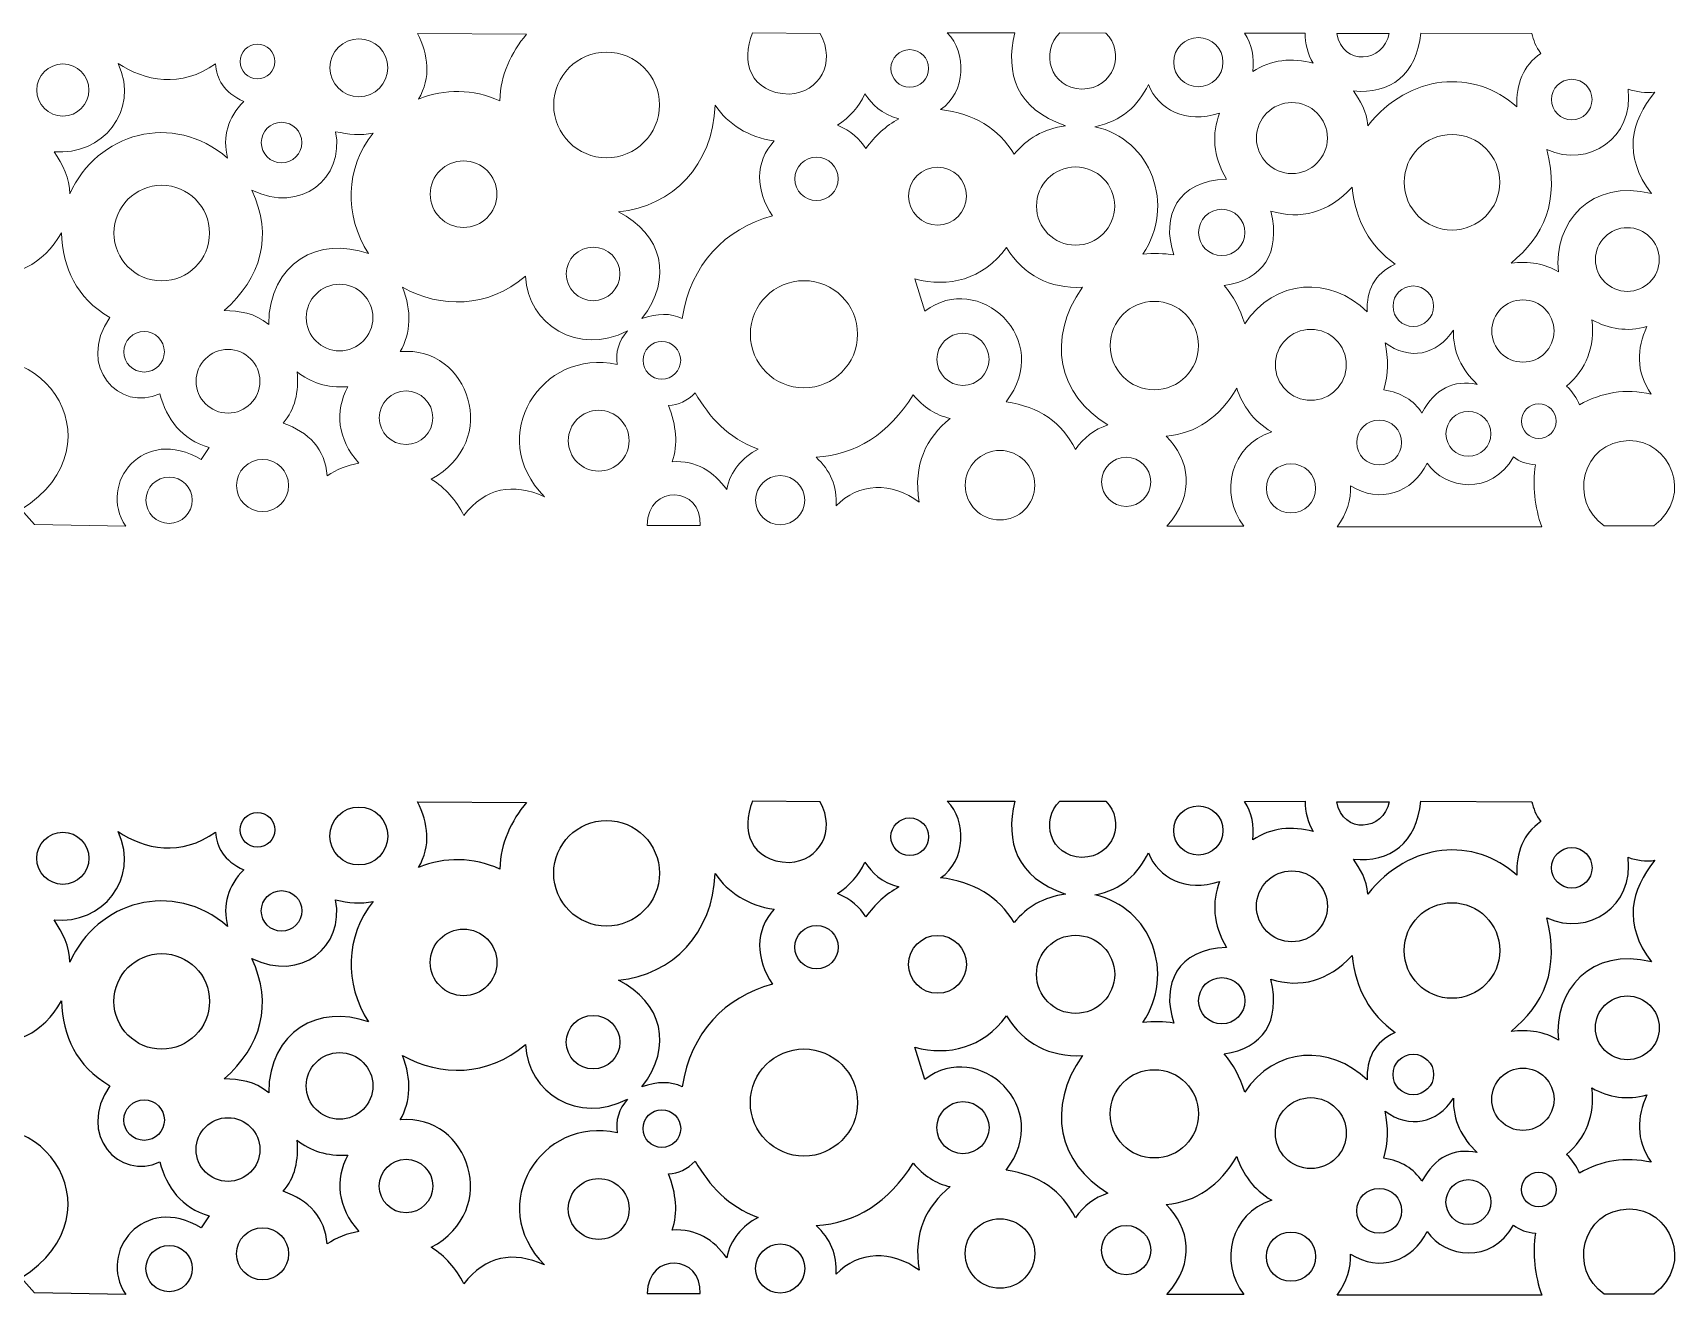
# Model space of a CAD drawing. Header units: centimetres. Extents: x -118 to 118, y -35 to 9.
# Drawn here: x -52.4 to 4.1, y -35.1 to 8.5 of the extents above; entities that cross this region are included whole.
import ezdxf

# ---------------------------------------------------------------- set-up
doc = ezdxf.new("R2010")
doc.units = ezdxf.units.CM
doc.header["$MEASUREMENT"] = 0
doc.layers.add('layer 1', color=7, linetype='Continuous')

msp = doc.modelspace()

# ---------------------------------------------------------------- linework, layer by layer
at = {"layer": 'layer 1', "color": 242, "lineweight": 9}
for centre, major_axis in [((-44.67168, 7.53833), (0, 0.6)), ((-41.16924, 7.32533), (0, 1)), ((-22.15425, 7.2998), (0, 0.65)), ((-12.19284, 7.51655), (0, 0.85)), ((-51.38988, 6.55493), (0, 0.9)), ((-32.62008, 6.03935), (0, 1.825)), ((0.69858, 6.22679), (0, 0.7)), ((-8.9632, 4.89661), (0, 1.225)), ((-43.83996, 4.74021), (0, 0.7)), ((-3.43676, 3.37061), (0, 1.65)), ((-37.55692, 2.95973), (0, 1.15)), ((-25.37328, 3.48719), (0, 0.75)), ((-21.19539, 2.89361), (0, 1)), ((-16.43084, 2.54885), (0, 1.35)), ((-47.97498, 1.61513), (0, 1.65)), ((-11.38633, 1.63839), (0, 0.8)), ((2.6163, 0.70193), (0, 1.1)), ((-33.08571, 0.20528), (0, 0.925)), ((-41.83692, -1.30315), (0, 1.15)), ((-25.80705, -1.87786), (0, 1.85)), ((-4.77212, -0.90939), (0, 0.7)), ((-13.71124, -2.26802), (0, 1.525)), ((-0.9886, -1.76539), (0, 1.075)), ((-48.58498, -2.48329), (0, 0.7)), ((-30.7129, -2.77853), (0, 0.65)), ((-20.31839, -2.7443), (0, 0.9)), ((-8.30992, -2.9334), (0, 1.225)), ((-45.68862, -3.50093), (0, 1.1)), ((-39.54284, -4.76139), (0, 0.925)), ((-32.89196, -5.55349), (0, 1.05)), ((-0.44076, -4.88123), (0, 0.6)), ((-5.9514, -5.61731), (0, 0.775)), ((-2.87115, -5.31613), (0, 0.775)), ((-44.49485, -7.10181), (0, 0.9)), ((-19.04047, -7.09151), (0, 1.2)), ((-14.68562, -6.97262), (0, 0.85)), ((-26.62893, -7.60819), (0, 0.85)), ((-8.99487, -7.19966), (0, 0.85)), ((-47.7239, -7.61063), (0, 0.8))]:
    msp.add_ellipse(centre, major_axis=major_axis, ratio=1, dxfattribs=at)
at = {"layer": 'layer 1', "color": 177}
for centre, major_axis in [((-44.67168, -18.99057), (0, 0.6)), ((-41.16924, -19.20357), (0, 1)), ((-22.15425, -19.2291), (0, 0.65)), ((-12.19284, -19.01235), (0, 0.85)), ((-51.38988, -19.97397), (0, 0.9)), ((-32.62008, -20.48955), (0, 1.825)), ((0.69858, -20.30211), (0, 0.7)), ((-8.9632, -21.63229), (0, 1.225)), ((-43.83996, -21.78869), (0, 0.7)), ((-3.43676, -23.15829), (0, 1.65)), ((-37.55692, -23.56917), (0, 1.15)), ((-25.37328, -23.04171), (0, 0.75)), ((-21.19539, -23.63529), (0, 1)), ((-16.43084, -23.98005), (0, 1.35)), ((-47.97498, -24.91377), (0, 1.65)), ((-11.38633, -24.89051), (0, 0.8)), ((2.6163, -25.82697), (0, 1.1)), ((-33.08571, -26.32362), (0, 0.925)), ((-41.83692, -27.83205), (0, 1.15)), ((-25.80705, -28.40676), (0, 1.85)), ((-4.77212, -27.43829), (0, 0.7)), ((-13.71124, -28.79692), (0, 1.525)), ((-0.9886, -28.29429), (0, 1.075)), ((-8.30992, -29.4623), (0, 1.225)), ((-48.58498, -29.01219), (0, 0.7)), ((-30.7129, -29.30743), (0, 0.65)), ((-20.31839, -29.2732), (0, 0.9)), ((-45.68862, -30.02983), (0, 1.1)), ((-39.54284, -31.29029), (0, 0.925)), ((-32.89196, -32.08239), (0, 1.05)), ((-2.87115, -31.84503), (0, 0.775)), ((-0.44076, -31.41013), (0, 0.6)), ((-5.9514, -32.14621), (0, 0.775)), ((-44.49485, -33.63071), (0, 0.9)), ((-19.04047, -33.62041), (0, 1.2)), ((-14.68562, -33.50152), (0, 0.85)), ((-26.62893, -34.13709), (0, 0.85)), ((-8.99487, -33.72856), (0, 0.85)), ((-47.7239, -34.13953), (0, 0.8))]:
    msp.add_ellipse(centre, major_axis=major_axis, ratio=1, dxfattribs=at)
at = {"layer": 'layer 1', "color": 242, "lineweight": 9}
for points, knots in [([(-39.14965, 8.51077), (-38.76694, 7.75326), (-38.67691, 6.99576), (-39.10858, 6.23823), (-39.10858, 6.23823), (-38.18714, 6.61311), (-37.25167, 6.59486), (-36.30213, 6.18347), (-36.30213, 6.18347), (-36.28078, 7.10811), (-35.91184, 7.83964), (-35.3849, 8.48339), (-35.3849, 8.48339), (-35.3849, 8.48339), (-39.14965, 8.51077), (-39.14965, 8.51077)], [0, 0, 0, 0, 0.2, 0.2, 0.2, 0.2, 0.4, 0.4, 0.4, 0.4, 0.6, 0.6, 0.6, 0.6, 1, 1, 1, 1]), ([(-27.58018, 8.52501), (-27.58018, 8.52501), (-25.25152, 8.50979), (-25.25152, 8.50979), (-25.25152, 8.50979), (-24.686, 7.46742), (-25.27158, 6.48438), (-26.31692, 6.40943), (-26.31692, 6.40943), (-27.65979, 6.45372), (-27.99972, 7.53549), (-27.58018, 8.52501)], [0, 0, 0, 0, 0.25, 0.25, 0.25, 0.25, 0.5, 0.5, 0.5, 0.5, 1, 1, 1, 1]), ([(-20.85981, 8.52446), (-20.18099, 7.8605), (-20.21067, 6.4687), (-21.09254, 5.88229), (-21.09254, 5.88229), (-19.94496, 5.74844), (-19.09618, 5.23279), (-18.5462, 4.33532), (-18.5462, 4.33532), (-18.12354, 4.87968), (-17.53487, 5.20824), (-16.78019, 5.321), (-16.78019, 5.321), (-18.49401, 5.91641), (-18.85446, 7.11659), (-18.53251, 8.52446), (-18.53251, 8.52446), (-18.53251, 8.52446), (-20.85981, 8.52446), (-20.85981, 8.52446)], [0, 0, 0, 0, 0.16666667, 0.16666667, 0.16666667, 0.16666667, 0.33333333, 0.33333333, 0.33333333, 0.33333333, 0.5, 0.5, 0.5, 0.5, 0.66666667, 0.66666667, 0.66666667, 0.66666667, 1, 1, 1, 1]), ([(-16.97526, 8.53367), (-17.6411, 7.87017), (-17.33652, 6.63377), (-16.21242, 6.58745), (-16.21242, 6.58745), (-15.09275, 6.59698), (-14.71101, 7.85426), (-15.38112, 8.52389), (-15.38112, 8.52389), (-15.38112, 8.52389), (-16.97526, 8.53367), (-16.97526, 8.53367)], [0, 0, 0, 0, 0.25, 0.25, 0.25, 0.25, 0.5, 0.5, 0.5, 0.5, 1, 1, 1, 1]), ([(-10.60056, 8.51657), (-10.34832, 8.1351), (-10.25256, 7.69279), (-10.31328, 7.18961), (-10.31328, 7.18961), (-9.6949, 7.61098), (-8.9498, 7.68147), (-8.22708, 7.47689), (-8.22708, 7.47689), (-8.4226, 7.80834), (-8.5138, 8.15719), (-8.50068, 8.52341), (-8.50068, 8.52341), (-8.50068, 8.52341), (-10.60056, 8.51657), (-10.60056, 8.51657)], [0, 0, 0, 0, 0.2, 0.2, 0.2, 0.2, 0.4, 0.4, 0.4, 0.4, 0.6, 0.6, 0.6, 0.6, 1, 1, 1, 1]), ([(-7.41716, 8.50661), (-7.20603, 7.35313), (-5.79648, 7.50294), (-5.60244, 8.50661), (-5.60244, 8.50661), (-5.60244, 8.50661), (-7.41716, 8.50661), (-7.41716, 8.50661)], [0, 0, 0, 0, 0.33333333, 0.33333333, 0.33333333, 0.33333333, 1, 1, 1, 1]), ([(-4.51532, 8.52373), (-4.64229, 7.08352), (-5.58555, 6.39942), (-6.83675, 6.52282), (-6.83675, 6.52282), (-6.61703, 6.20418), (-6.37187, 5.82259), (-6.34716, 5.32229), (-6.34716, 5.32229), (-4.89212, 7.13215), (-2.68256, 7.29766), (-1.19404, 5.97285), (-1.19404, 5.97285), (-1.23206, 6.76594), (-0.97827, 7.39366), (-0.37228, 7.82181), (-0.37228, 7.82181), (-0.54729, 8.05009), (-0.62719, 8.27836), (-0.68044, 8.50661), (-0.68044, 8.50661), (-0.68044, 8.50661), (-4.51532, 8.52373), (-4.51532, 8.52373)], [0, 0, 0, 0, 0.14285714, 0.14285714, 0.14285714, 0.14285714, 0.28571429, 0.28571429, 0.28571429, 0.28571429, 0.42857143, 0.42857143, 0.42857143, 0.42857143, 0.57142857, 0.57142857, 0.57142857, 0.57142857, 0.71428571, 0.71428571, 0.71428571, 0.71428571, 1, 1, 1, 1]), ([(-51.69348, 4.42583), (-51.38013, 3.98387), (-51.16018, 3.51078), (-51.14568, 2.96918), (-51.14568, 2.96918), (-50.21598, 5.07126), (-47.58926, 5.83469), (-45.70503, 4.20173), (-45.70503, 4.20173), (-45.88349, 4.95287), (-45.69674, 5.60442), (-45.14478, 6.15638), (-45.14478, 6.15638), (-45.84208, 6.48005), (-46.08276, 6.9407), (-46.11588, 7.46363), (-46.11588, 7.46363), (-47.30182, 6.6046), (-48.59038, 6.86929), (-49.47738, 7.47608), (-49.47738, 7.47608), (-48.72829, 5.80775), (-50.0397, 4.28471), (-51.69348, 4.42583)], [0, 0, 0, 0, 0.14285714, 0.14285714, 0.14285714, 0.14285714, 0.28571429, 0.28571429, 0.28571429, 0.28571429, 0.42857143, 0.42857143, 0.42857143, 0.42857143, 0.57142857, 0.57142857, 0.57142857, 0.57142857, 0.71428571, 0.71428571, 0.71428571, 0.71428571, 1, 1, 1, 1]), ([(-23.70303, 6.41867), (-23.90949, 5.96945), (-24.22539, 5.61143), (-24.65073, 5.34461), (-24.65073, 5.34461), (-24.18863, 5.14219), (-23.87815, 4.86393), (-23.67144, 4.5338), (-23.67144, 4.5338), (-23.3562, 4.96898), (-22.97712, 5.31296), (-22.5342, 5.56574), (-22.5342, 5.56574), (-23.14663, 5.72752), (-23.45626, 6.05581), (-23.70303, 6.41867)], [0, 0, 0, 0, 0.2, 0.2, 0.2, 0.2, 0.4, 0.4, 0.4, 0.4, 0.6, 0.6, 0.6, 0.6, 1, 1, 1, 1]), ([(-13.91738, 6.74882), (-14.27154, 6.01382), (-14.83347, 5.47565), (-15.7658, 5.28834), (-15.7658, 5.28834), (-13.82442, 4.8638), (-12.96059, 2.57135), (-14.11135, 0.88408), (-14.11135, 0.88408), (-13.74494, 0.92547), (-13.38744, 0.91787), (-13.03881, 0.86126), (-13.03881, 0.86126), (-13.49005, 2.20674), (-12.91102, 3.42573), (-11.22462, 3.47415), (-11.22462, 3.47415), (-11.69244, 4.28333), (-11.72667, 5.03829), (-11.46423, 5.75615), (-11.46423, 5.75615), (-12.62144, 5.37577), (-13.57037, 5.86642), (-13.91738, 6.74882)], [0, 0, 0, 0, 0.14285714, 0.14285714, 0.14285714, 0.14285714, 0.28571429, 0.28571429, 0.28571429, 0.28571429, 0.42857143, 0.42857143, 0.42857143, 0.42857143, 0.57142857, 0.57142857, 0.57142857, 0.57142857, 0.71428571, 0.71428571, 0.71428571, 0.71428571, 1, 1, 1, 1]), ([(2.64084, 6.58917), (2.84726, 4.91667), (1.2951, 3.83658), (-0.16684, 4.50053), (-0.16684, 4.50053), (0.29385, 2.72162), (-0.26644, 1.49572), (-1.39948, 0.58005), (-1.39948, 0.58005), (-0.78121, 0.64839), (-0.22396, 0.56849), (0.24404, 0.27189), (0.24404, 0.27189), (0.02507, 1.95652), (1.39027, 3.52079), (3.44548, 2.97685), (3.44548, 2.97685), (2.45804, 4.31485), (2.72629, 5.44736), (3.56532, 6.48645), (3.56532, 6.48645), (3.24092, 6.43144), (2.93715, 6.48981), (2.64084, 6.58917)], [0, 0, 0, 0, 0.14285714, 0.14285714, 0.14285714, 0.14285714, 0.28571429, 0.28571429, 0.28571429, 0.28571429, 0.42857143, 0.42857143, 0.42857143, 0.42857143, 0.57142857, 0.57142857, 0.57142857, 0.57142857, 0.71428571, 0.71428571, 0.71428571, 0.71428571, 1, 1, 1, 1]), ([(-28.87388, 6.02893), (-28.95505, 3.9641), (-30.32485, 2.53849), (-32.20706, 2.34569), (-32.20706, 2.34569), (-30.70912, 1.58978), (-30.31086, 0.06271), (-31.4004, -1.33755), (-31.4004, -1.33755), (-30.87237, -1.14959), (-30.40642, -1.13745), (-30.01538, -1.33755), (-30.01538, -1.33755), (-29.7059, 0.55989), (-28.54412, 1.7572), (-26.89528, 2.20871), (-26.89528, 2.20871), (-27.4838, 3.09148), (-27.50917, 4.0605), (-26.8344, 4.79611), (-26.8344, 4.79611), (-27.74444, 4.935), (-28.41032, 5.36243), (-28.87388, 6.02893)], [0, 0, 0, 0, 0.14285714, 0.14285714, 0.14285714, 0.14285714, 0.28571429, 0.28571429, 0.28571429, 0.28571429, 0.42857143, 0.42857143, 0.42857143, 0.42857143, 0.57142857, 0.57142857, 0.57142857, 0.57142857, 0.71428571, 0.71428571, 0.71428571, 0.71428571, 1, 1, 1, 1]), ([(-44.86716, 3.09669), (-44.12599, 1.51808), (-44.54116, 0.06432), (-45.82588, -1.06347), (-45.82588, -1.06347), (-45.29547, -1.07769), (-44.773, -1.12616), (-44.28508, -1.54283), (-44.28508, -1.54283), (-44.26798, 0.60148), (-42.53886, 1.52311), (-40.84396, 0.90533), (-40.84396, 0.90533), (-41.67715, 2.22357), (-41.65432, 3.86709), (-40.67276, 5.06549), (-40.67276, 5.06549), (-41.10648, 4.97246), (-41.54019, 5.01934), (-41.97388, 5.11685), (-41.97388, 5.11685), (-41.66288, 3.50328), (-43.17516, 2.26779), (-44.86716, 3.09669)], [0, 0, 0, 0, 0.14285714, 0.14285714, 0.14285714, 0.14285714, 0.28571429, 0.28571429, 0.28571429, 0.28571429, 0.42857143, 0.42857143, 0.42857143, 0.42857143, 0.57142857, 0.57142857, 0.57142857, 0.57142857, 0.71428571, 0.71428571, 0.71428571, 0.71428571, 1, 1, 1, 1]), ([(-9.68877, 2.37765), (-9.34195, 0.91283), (-9.96255, 0.00017), (-11.30419, -0.19607), (-11.30419, -0.19607), (-10.99113, -0.55972), (-10.75224, -0.99181), (-10.59231, -1.524), (-10.59231, -1.524), (-9.56218, 0.0515), (-7.63414, 0.13593), (-6.3621, -1.09961), (-6.3621, -1.09961), (-6.39577, -0.37011), (-6.12344, 0.20176), (-5.4038, 0.54319), (-5.4038, 0.54319), (-6.27341, 1.1659), (-6.76602, 2.05136), (-6.88232, 3.19905), (-6.88232, 3.19905), (-7.7237, 2.30404), (-8.6649, 2.06791), (-9.68877, 2.37765)], [0, 0, 0, 0, 0.14285714, 0.14285714, 0.14285714, 0.14285714, 0.28571429, 0.28571429, 0.28571429, 0.28571429, 0.42857143, 0.42857143, 0.42857143, 0.42857143, 0.57142857, 0.57142857, 0.57142857, 0.57142857, 0.71428571, 0.71428571, 0.71428571, 0.71428571, 1, 1, 1, 1]), ([(-51.43701, 1.62956), (-52.08253, 0.51944), (-53.04118, 0.03555), (-54.31296, 0.17789), (-54.31296, 0.17789), (-53.58542, -1.28046), (-54.81637, -2.83679), (-56.41441, -2.43925), (-56.41441, -2.43925), (-56.41441, -2.43925), (-55.70985, -3.38281), (-55.70985, -3.38281), (-55.70985, -3.38281), (-52.36196, -1.12623), (-49.18865, -5.66538), (-52.8339, -7.92955), (-52.8339, -7.92955), (-52.8339, -7.92955), (-52.36827, -8.44996), (-52.36827, -8.44996), (-52.36827, -8.44996), (-52.36827, -8.44996), (-49.21842, -8.50474), (-49.21842, -8.50474), (-49.21842, -8.50474), (-50.2056, -7.03098), (-48.5956, -5.00797), (-46.61637, -6.20398), (-46.61637, -6.20398), (-46.61637, -6.20398), (-46.34247, -5.79313), (-46.34247, -5.79313), (-46.34247, -5.79313), (-47.30351, -5.50406), (-47.80286, -4.80948), (-48.04065, -3.93061), (-48.04065, -3.93061), (-49.43194, -4.58889), (-50.94079, -2.9876), (-49.76622, -1.30117), (-49.76622, -1.30117), (-50.93745, -0.61605), (-51.38908, 0.41089), (-51.43701, 1.62956)], [0, 0, 0, 0, 0.08333333, 0.08333333, 0.08333333, 0.08333333, 0.16666667, 0.16666667, 0.16666667, 0.16666667, 0.25, 0.25, 0.25, 0.25, 0.33333333, 0.33333333, 0.33333333, 0.33333333, 0.41666667, 0.41666667, 0.41666667, 0.41666667, 0.5, 0.5, 0.5, 0.5, 0.58333333, 0.58333333, 0.58333333, 0.58333333, 0.66666667, 0.66666667, 0.66666667, 0.66666667, 0.75, 0.75, 0.75, 0.75, 0.83333333, 0.83333333, 0.83333333, 0.83333333, 1, 1, 1, 1]), ([(-21.97922, 0.03225), (-21.97922, 0.03225), (-21.62916, -1.07881), (-21.62916, -1.07881), (-21.62916, -1.07881), (-19.78819, 0.33793), (-17.15387, -2.04399), (-18.82868, -4.21413), (-18.82868, -4.21413), (-17.68719, -4.37648), (-16.89069, -4.92439), (-16.43914, -5.85789), (-16.43914, -5.85789), (-16.15503, -5.44823), (-15.77961, -5.16411), (-15.31286, -5.00557), (-15.31286, -5.00557), (-17.02259, -3.99344), (-17.45382, -2.04527), (-16.19562, -0.25693), (-16.19562, -0.25693), (-17.33206, -0.30765), (-18.20468, 0.14893), (-18.81346, 1.11287), (-18.81346, 1.11287), (-19.64804, -0.00201), (-20.80983, -0.27344), (-21.97922, 0.03225)], [0, 0, 0, 0, 0.125, 0.125, 0.125, 0.125, 0.25, 0.25, 0.25, 0.25, 0.375, 0.375, 0.375, 0.375, 0.5, 0.5, 0.5, 0.5, 0.625, 0.625, 0.625, 0.625, 0.75, 0.75, 0.75, 0.75, 1, 1, 1, 1]), ([(-39.66486, -0.25693), (-39.34522, -1.0788), (-39.3706, -1.8195), (-39.74096, -2.47905), (-39.74096, -2.47905), (-37.35571, -2.26273), (-36.25096, -5.59715), (-38.67556, -6.87763), (-38.67556, -6.87763), (-38.18601, -7.18457), (-37.81059, -7.60565), (-37.54928, -8.14089), (-37.54928, -8.14089), (-36.79741, -7.16945), (-35.8583, -6.99694), (-34.76402, -7.48643), (-34.76402, -7.48643), (-36.82063, -5.40889), (-34.8839, -2.34967), (-32.25272, -2.92043), (-32.25272, -2.92043), (-32.31869, -2.49426), (-32.202, -2.10868), (-31.90266, -1.76371), (-31.90266, -1.76371), (-33.59996, -2.63412), (-35.33498, -1.55849), (-35.41848, 0.12357), (-35.41848, 0.12357), (-36.74898, -0.98879), (-38.32932, -0.98624), (-39.66486, -0.25693)], [0, 0, 0, 0, 0.11111111, 0.11111111, 0.11111111, 0.11111111, 0.22222222, 0.22222222, 0.22222222, 0.22222222, 0.33333333, 0.33333333, 0.33333333, 0.33333333, 0.44444444, 0.44444444, 0.44444444, 0.44444444, 0.55555556, 0.55555556, 0.55555556, 0.55555556, 0.66666667, 0.66666667, 0.66666667, 0.66666667, 0.77777778, 0.77777778, 0.77777778, 0.77777778, 1, 1, 1, 1]), ([(1.39484, -1.3751), (1.49753, -2.32212), (1.20468, -3.08659), (0.51627, -3.66851), (0.51627, -3.66851), (0.72165, -3.86628), (0.87759, -4.08052), (0.96126, -4.31888), (0.96126, -4.31888), (1.72573, -3.87388), (2.55104, -3.74837), (3.43723, -3.94235), (3.43723, -3.94235), (2.90519, -3.14981), (2.93847, -2.37679), (3.2889, -1.61471), (3.2889, -1.61471), (2.61047, -1.80153), (1.98197, -1.7055), (1.39484, -1.3751)], [0, 0, 0, 0, 0.16666667, 0.16666667, 0.16666667, 0.16666667, 0.33333333, 0.33333333, 0.33333333, 0.33333333, 0.5, 0.5, 0.5, 0.5, 0.66666667, 0.66666667, 0.66666667, 0.66666667, 1, 1, 1, 1]), ([(-5.74488, -2.17492), (-5.63015, -2.71695), (-5.62882, -3.25897), (-5.79318, -3.80102), (-5.79318, -3.80102), (-5.19213, -3.89493), (-4.75206, -4.16058), (-4.47298, -4.59797), (-4.47298, -4.59797), (-4.02236, -3.75557), (-3.38071, -3.44128), (-2.56513, -3.60782), (-2.56513, -3.60782), (-3.09611, -3.10134), (-3.41342, -2.49624), (-3.38623, -1.73217), (-3.38623, -1.73217), (-3.95578, -2.60762), (-4.9124, -2.7941), (-5.74488, -2.17492)], [0, 0, 0, 0, 0.16666667, 0.16666667, 0.16666667, 0.16666667, 0.33333333, 0.33333333, 0.33333333, 0.33333333, 0.5, 0.5, 0.5, 0.5, 0.66666667, 0.66666667, 0.66666667, 0.66666667, 1, 1, 1, 1]), ([(-43.30302, -3.17299), (-43.23537, -3.87673), (-43.38043, -4.47412), (-43.78224, -4.94317), (-43.78224, -4.94317), (-42.9008, -5.26018), (-42.32948, -5.84207), (-42.26634, -6.76225), (-42.26634, -6.76225), (-41.93804, -6.54518), (-41.5753, -6.39698), (-41.17098, -6.33193), (-41.17098, -6.33193), (-41.92162, -5.47943), (-42.00475, -4.55684), (-41.5524, -3.69133), (-41.5524, -3.69133), (-42.27042, -3.7337), (-42.84581, -3.54787), (-43.30302, -3.17299)], [0, 0, 0, 0, 0.16666667, 0.16666667, 0.16666667, 0.16666667, 0.33333333, 0.33333333, 0.33333333, 0.33333333, 0.5, 0.5, 0.5, 0.5, 0.66666667, 0.66666667, 0.66666667, 0.66666667, 1, 1, 1, 1]), ([(-29.55738, -3.90322), (-29.83594, -4.17214), (-30.13923, -4.33386), (-30.47868, -4.33897), (-30.47868, -4.33897), (-30.21838, -5.02442), (-30.1477, -5.67688), (-30.35418, -6.28117), (-30.35418, -6.28117), (-29.52796, -6.22507), (-28.9172, -6.6157), (-28.47423, -7.23982), (-28.47423, -7.23982), (-28.33959, -6.59174), (-27.95191, -6.14849), (-27.39108, -5.84542), (-27.39108, -5.84542), (-28.44188, -5.45627), (-29.07515, -4.73907), (-29.55738, -3.90322)], [0, 0, 0, 0, 0.16666667, 0.16666667, 0.16666667, 0.16666667, 0.33333333, 0.33333333, 0.33333333, 0.33333333, 0.5, 0.5, 0.5, 0.5, 0.66666667, 0.66666667, 0.66666667, 0.66666667, 1, 1, 1, 1]), ([(-10.86611, -3.74178), (-11.45933, -4.75027), (-12.2716, -5.30243), (-13.30293, -5.39827), (-13.30293, -5.39827), (-12.49933, -6.22018), (-12.27099, -7.36442), (-13.27555, -8.5059), (-13.27555, -8.5059), (-13.27555, -8.5059), (-10.61969, -8.5059), (-10.61969, -8.5059), (-10.61969, -8.5059), (-11.48217, -7.36962), (-11.09429, -5.72225), (-9.66139, -5.24768), (-9.66139, -5.24768), (-10.30946, -4.86894), (-10.65625, -4.33958), (-10.86611, -3.74178)], [0, 0, 0, 0, 0.16666667, 0.16666667, 0.16666667, 0.16666667, 0.33333333, 0.33333333, 0.33333333, 0.33333333, 0.5, 0.5, 0.5, 0.5, 0.66666667, 0.66666667, 0.66666667, 0.66666667, 1, 1, 1, 1]), ([(-22.03715, -3.97451), (-22.8884, -5.32275), (-24.00641, -6.03918), (-25.3912, -6.12384), (-25.3912, -6.12384), (-24.8917, -6.5728), (-24.65897, -7.13409), (-24.69301, -7.80771), (-24.69301, -7.80771), (-23.93934, -7.00039), (-22.76446, -6.96529), (-21.8318, -7.67081), (-21.8318, -7.67081), (-22.04462, -6.36035), (-21.58335, -5.4642), (-20.76398, -4.78222), (-20.76398, -4.78222), (-21.26296, -4.67707), (-21.67858, -4.38852), (-22.03715, -3.97451)], [0, 0, 0, 0, 0.16666667, 0.16666667, 0.16666667, 0.16666667, 0.33333333, 0.33333333, 0.33333333, 0.33333333, 0.5, 0.5, 0.5, 0.5, 0.66666667, 0.66666667, 0.66666667, 0.66666667, 1, 1, 1, 1]), ([(1.81908, -8.49355), (1.81908, -8.49355), (3.53108, -8.49355), (3.53108, -8.49355), (3.53108, -8.49355), (4.94899, -7.42221), (4.06333, -5.5368), (2.67508, -5.54891), (2.67508, -5.54891), (1.02632, -5.58095), (0.57665, -7.6581), (1.81908, -8.49355)], [0, 0, 0, 0, 0.25, 0.25, 0.25, 0.25, 0.5, 0.5, 0.5, 0.5, 1, 1, 1, 1]), ([(-6.93708, -7.10952), (-6.91541, -7.5841), (-7.05914, -8.05868), (-7.40254, -8.53328), (-7.40254, -8.53328), (-7.40254, -8.53328), (-0.3385, -8.53328), (-0.3385, -8.53328), (-0.3385, -8.53328), (-0.58539, -7.83421), (-0.65841, -7.11778), (-0.55754, -6.38395), (-0.55754, -6.38395), (-0.86173, -6.3687), (-1.11272, -6.27743), (-1.31049, -6.11015), (-1.31049, -6.11015), (-2.0972, -7.47255), (-3.6681, -7.24073), (-4.29491, -6.32919), (-4.29491, -6.32919), (-4.79574, -7.35939), (-5.95255, -7.74955), (-6.93708, -7.10952)], [0, 0, 0, 0, 0.14285714, 0.14285714, 0.14285714, 0.14285714, 0.28571429, 0.28571429, 0.28571429, 0.28571429, 0.42857143, 0.42857143, 0.42857143, 0.42857143, 0.57142857, 0.57142857, 0.57142857, 0.57142857, 0.71428571, 0.71428571, 0.71428571, 0.71428571, 1, 1, 1, 1]), ([(-31.22319, -8.47735), (-31.19353, -7.00856), (-29.31503, -7.13524), (-29.38806, -8.47735), (-29.38806, -8.47735), (-29.38806, -8.47735), (-31.22319, -8.47735), (-31.22319, -8.47735)], [0, 0, 0, 0, 0.33333333, 0.33333333, 0.33333333, 0.33333333, 1, 1, 1, 1])]:
    msp.add_open_spline(points, degree=3, knots=knots, dxfattribs=at)
at = {"layer": 'layer 1', "color": 177}
for points, knots in [([(-39.14965, -18.01813), (-38.76694, -18.77564), (-38.67691, -19.53314), (-39.10858, -20.29067), (-39.10858, -20.29067), (-38.18714, -19.91579), (-37.25167, -19.93404), (-36.30213, -20.34543), (-36.30213, -20.34543), (-36.28078, -19.42079), (-35.91184, -18.68926), (-35.3849, -18.04551), (-35.3849, -18.04551), (-35.3849, -18.04551), (-39.14965, -18.01813), (-39.14965, -18.01813)], [0, 0, 0, 0, 0.2, 0.2, 0.2, 0.2, 0.4, 0.4, 0.4, 0.4, 0.6, 0.6, 0.6, 0.6, 1, 1, 1, 1]), ([(-27.58018, -18.00389), (-27.58018, -18.00389), (-25.25152, -18.01911), (-25.25152, -18.01911), (-25.25152, -18.01911), (-24.686, -19.06148), (-25.27158, -20.04452), (-26.31692, -20.11947), (-26.31692, -20.11947), (-27.65979, -20.07518), (-27.99972, -18.99341), (-27.58018, -18.00389)], [0, 0, 0, 0, 0.25, 0.25, 0.25, 0.25, 0.5, 0.5, 0.5, 0.5, 1, 1, 1, 1]), ([(-20.85981, -18.00444), (-20.18099, -18.6684), (-20.21067, -20.0602), (-21.09254, -20.64661), (-21.09254, -20.64661), (-19.94496, -20.78046), (-19.09618, -21.29611), (-18.5462, -22.19358), (-18.5462, -22.19358), (-18.12354, -21.64922), (-17.53487, -21.32066), (-16.78019, -21.2079), (-16.78019, -21.2079), (-18.49401, -20.61249), (-18.85446, -19.41231), (-18.53251, -18.00444), (-18.53251, -18.00444), (-18.53251, -18.00444), (-20.85981, -18.00444), (-20.85981, -18.00444)], [0, 0, 0, 0, 0.16666667, 0.16666667, 0.16666667, 0.16666667, 0.33333333, 0.33333333, 0.33333333, 0.33333333, 0.5, 0.5, 0.5, 0.5, 0.66666667, 0.66666667, 0.66666667, 0.66666667, 1, 1, 1, 1]), ([(-16.97526, -17.99523), (-17.6411, -18.65873), (-17.33652, -19.89513), (-16.21242, -19.94145), (-16.21242, -19.94145), (-15.09275, -19.93192), (-14.71101, -18.67464), (-15.38112, -18.00501), (-15.38112, -18.00501), (-15.38112, -18.00501), (-16.97526, -17.99523), (-16.97526, -17.99523)], [0, 0, 0, 0, 0.25, 0.25, 0.25, 0.25, 0.5, 0.5, 0.5, 0.5, 1, 1, 1, 1]), ([(-10.60056, -18.01233), (-10.34832, -18.3938), (-10.25256, -18.83611), (-10.31328, -19.33929), (-10.31328, -19.33929), (-9.6949, -18.91792), (-8.9498, -18.84743), (-8.22708, -19.05201), (-8.22708, -19.05201), (-8.4226, -18.72056), (-8.5138, -18.37171), (-8.50068, -18.00549), (-8.50068, -18.00549), (-8.50068, -18.00549), (-10.60056, -18.01233), (-10.60056, -18.01233)], [0, 0, 0, 0, 0.2, 0.2, 0.2, 0.2, 0.4, 0.4, 0.4, 0.4, 0.6, 0.6, 0.6, 0.6, 1, 1, 1, 1]), ([(-7.41716, -18.02229), (-7.20603, -19.17577), (-5.79648, -19.02596), (-5.60244, -18.02229), (-5.60244, -18.02229), (-5.60244, -18.02229), (-7.41716, -18.02229), (-7.41716, -18.02229)], [0, 0, 0, 0, 0.33333333, 0.33333333, 0.33333333, 0.33333333, 1, 1, 1, 1]), ([(-4.51532, -18.00517), (-4.64229, -19.44538), (-5.58555, -20.12948), (-6.83675, -20.00608), (-6.83675, -20.00608), (-6.61703, -20.32472), (-6.37187, -20.70631), (-6.34716, -21.20661), (-6.34716, -21.20661), (-4.89212, -19.39675), (-2.68256, -19.23124), (-1.19404, -20.55605), (-1.19404, -20.55605), (-1.23206, -19.76296), (-0.97827, -19.13524), (-0.37228, -18.70709), (-0.37228, -18.70709), (-0.54729, -18.47881), (-0.62719, -18.25054), (-0.68044, -18.02229), (-0.68044, -18.02229), (-0.68044, -18.02229), (-4.51532, -18.00517), (-4.51532, -18.00517)], [0, 0, 0, 0, 0.14285714, 0.14285714, 0.14285714, 0.14285714, 0.28571429, 0.28571429, 0.28571429, 0.28571429, 0.42857143, 0.42857143, 0.42857143, 0.42857143, 0.57142857, 0.57142857, 0.57142857, 0.57142857, 0.71428571, 0.71428571, 0.71428571, 0.71428571, 1, 1, 1, 1]), ([(-51.69348, -22.10307), (-51.38013, -22.54503), (-51.16018, -23.01812), (-51.14568, -23.55972), (-51.14568, -23.55972), (-50.21598, -21.45764), (-47.58926, -20.69421), (-45.70503, -22.32717), (-45.70503, -22.32717), (-45.88349, -21.57603), (-45.69674, -20.92448), (-45.14478, -20.37252), (-45.14478, -20.37252), (-45.84208, -20.04885), (-46.08276, -19.5882), (-46.11588, -19.06527), (-46.11588, -19.06527), (-47.30182, -19.9243), (-48.59038, -19.65961), (-49.47738, -19.05282), (-49.47738, -19.05282), (-48.72829, -20.72115), (-50.0397, -22.24419), (-51.69348, -22.10307)], [0, 0, 0, 0, 0.14285714, 0.14285714, 0.14285714, 0.14285714, 0.28571429, 0.28571429, 0.28571429, 0.28571429, 0.42857143, 0.42857143, 0.42857143, 0.42857143, 0.57142857, 0.57142857, 0.57142857, 0.57142857, 0.71428571, 0.71428571, 0.71428571, 0.71428571, 1, 1, 1, 1]), ([(-23.70303, -20.11023), (-23.90949, -20.55945), (-24.22539, -20.91747), (-24.65073, -21.18429), (-24.65073, -21.18429), (-24.18863, -21.38671), (-23.87815, -21.66497), (-23.67144, -21.9951), (-23.67144, -21.9951), (-23.3562, -21.55992), (-22.97712, -21.21594), (-22.5342, -20.96316), (-22.5342, -20.96316), (-23.14663, -20.80138), (-23.45626, -20.47309), (-23.70303, -20.11023)], [0, 0, 0, 0, 0.2, 0.2, 0.2, 0.2, 0.4, 0.4, 0.4, 0.4, 0.6, 0.6, 0.6, 0.6, 1, 1, 1, 1]), ([(-13.91738, -19.78008), (-14.27154, -20.51508), (-14.83347, -21.05325), (-15.7658, -21.24056), (-15.7658, -21.24056), (-13.82442, -21.6651), (-12.96059, -23.95755), (-14.11135, -25.64482), (-14.11135, -25.64482), (-13.74494, -25.60343), (-13.38744, -25.61103), (-13.03881, -25.66764), (-13.03881, -25.66764), (-13.49005, -24.32216), (-12.91102, -23.10317), (-11.22462, -23.05475), (-11.22462, -23.05475), (-11.69244, -22.24557), (-11.72667, -21.49061), (-11.46423, -20.77275), (-11.46423, -20.77275), (-12.62144, -21.15313), (-13.57037, -20.66248), (-13.91738, -19.78008)], [0, 0, 0, 0, 0.14285714, 0.14285714, 0.14285714, 0.14285714, 0.28571429, 0.28571429, 0.28571429, 0.28571429, 0.42857143, 0.42857143, 0.42857143, 0.42857143, 0.57142857, 0.57142857, 0.57142857, 0.57142857, 0.71428571, 0.71428571, 0.71428571, 0.71428571, 1, 1, 1, 1]), ([(2.64084, -19.93973), (2.84726, -21.61223), (1.2951, -22.69232), (-0.16684, -22.02837), (-0.16684, -22.02837), (0.29385, -23.80728), (-0.26644, -25.03318), (-1.39948, -25.94885), (-1.39948, -25.94885), (-0.78121, -25.88051), (-0.22396, -25.96041), (0.24404, -26.25701), (0.24404, -26.25701), (0.02507, -24.57238), (1.39027, -23.00811), (3.44548, -23.55205), (3.44548, -23.55205), (2.45804, -22.21405), (2.72629, -21.08154), (3.56532, -20.04245), (3.56532, -20.04245), (3.24092, -20.09746), (2.93715, -20.03909), (2.64084, -19.93973)], [0, 0, 0, 0, 0.14285714, 0.14285714, 0.14285714, 0.14285714, 0.28571429, 0.28571429, 0.28571429, 0.28571429, 0.42857143, 0.42857143, 0.42857143, 0.42857143, 0.57142857, 0.57142857, 0.57142857, 0.57142857, 0.71428571, 0.71428571, 0.71428571, 0.71428571, 1, 1, 1, 1]), ([(-28.87388, -20.49997), (-28.95505, -22.5648), (-30.32485, -23.99041), (-32.20706, -24.18321), (-32.20706, -24.18321), (-30.70912, -24.93912), (-30.31086, -26.46619), (-31.4004, -27.86645), (-31.4004, -27.86645), (-30.87237, -27.67849), (-30.40642, -27.66635), (-30.01538, -27.86645), (-30.01538, -27.86645), (-29.7059, -25.96901), (-28.54412, -24.7717), (-26.89528, -24.32019), (-26.89528, -24.32019), (-27.4838, -23.43742), (-27.50917, -22.4684), (-26.8344, -21.73279), (-26.8344, -21.73279), (-27.74444, -21.5939), (-28.41032, -21.16647), (-28.87388, -20.49997)], [0, 0, 0, 0, 0.14285714, 0.14285714, 0.14285714, 0.14285714, 0.28571429, 0.28571429, 0.28571429, 0.28571429, 0.42857143, 0.42857143, 0.42857143, 0.42857143, 0.57142857, 0.57142857, 0.57142857, 0.57142857, 0.71428571, 0.71428571, 0.71428571, 0.71428571, 1, 1, 1, 1]), ([(-44.86716, -23.43221), (-44.12599, -25.01082), (-44.54116, -26.46458), (-45.82588, -27.59237), (-45.82588, -27.59237), (-45.29547, -27.60659), (-44.773, -27.65506), (-44.28508, -28.07173), (-44.28508, -28.07173), (-44.26798, -25.92742), (-42.53886, -25.00579), (-40.84396, -25.62357), (-40.84396, -25.62357), (-41.67715, -24.30533), (-41.65432, -22.66181), (-40.67276, -21.46341), (-40.67276, -21.46341), (-41.10648, -21.55644), (-41.54019, -21.50956), (-41.97388, -21.41205), (-41.97388, -21.41205), (-41.66288, -23.02562), (-43.17516, -24.26111), (-44.86716, -23.43221)], [0, 0, 0, 0, 0.14285714, 0.14285714, 0.14285714, 0.14285714, 0.28571429, 0.28571429, 0.28571429, 0.28571429, 0.42857143, 0.42857143, 0.42857143, 0.42857143, 0.57142857, 0.57142857, 0.57142857, 0.57142857, 0.71428571, 0.71428571, 0.71428571, 0.71428571, 1, 1, 1, 1]), ([(-9.68877, -24.15125), (-9.34195, -25.61607), (-9.96255, -26.52873), (-11.30419, -26.72497), (-11.30419, -26.72497), (-10.99113, -27.08862), (-10.75224, -27.52071), (-10.59231, -28.0529), (-10.59231, -28.0529), (-9.56218, -26.4774), (-7.63414, -26.39297), (-6.3621, -27.62851), (-6.3621, -27.62851), (-6.39577, -26.89901), (-6.12344, -26.32714), (-5.4038, -25.98571), (-5.4038, -25.98571), (-6.27341, -25.363), (-6.76602, -24.47754), (-6.88232, -23.32985), (-6.88232, -23.32985), (-7.7237, -24.22486), (-8.6649, -24.46099), (-9.68877, -24.15125)], [0, 0, 0, 0, 0.14285714, 0.14285714, 0.14285714, 0.14285714, 0.28571429, 0.28571429, 0.28571429, 0.28571429, 0.42857143, 0.42857143, 0.42857143, 0.42857143, 0.57142857, 0.57142857, 0.57142857, 0.57142857, 0.71428571, 0.71428571, 0.71428571, 0.71428571, 1, 1, 1, 1]), ([(-51.43701, -24.89934), (-52.08253, -26.00946), (-53.04118, -26.49335), (-54.31296, -26.35101), (-54.31296, -26.35101), (-53.58542, -27.80936), (-54.81637, -29.36569), (-56.41441, -28.96815), (-56.41441, -28.96815), (-56.41441, -28.96815), (-55.70985, -29.91171), (-55.70985, -29.91171), (-55.70985, -29.91171), (-52.36196, -27.65513), (-49.18865, -32.19428), (-52.8339, -34.45845), (-52.8339, -34.45845), (-52.8339, -34.45845), (-52.36827, -34.97886), (-52.36827, -34.97886), (-52.36827, -34.97886), (-52.36827, -34.97886), (-49.21842, -35.03364), (-49.21842, -35.03364), (-49.21842, -35.03364), (-50.2056, -33.55988), (-48.5956, -31.53687), (-46.61637, -32.73288), (-46.61637, -32.73288), (-46.61637, -32.73288), (-46.34247, -32.32203), (-46.34247, -32.32203), (-46.34247, -32.32203), (-47.30351, -32.03296), (-47.80286, -31.33838), (-48.04065, -30.45951), (-48.04065, -30.45951), (-49.43194, -31.11779), (-50.94079, -29.5165), (-49.76622, -27.83007), (-49.76622, -27.83007), (-50.93745, -27.14495), (-51.38908, -26.11801), (-51.43701, -24.89934)], [0, 0, 0, 0, 0.08333333, 0.08333333, 0.08333333, 0.08333333, 0.16666667, 0.16666667, 0.16666667, 0.16666667, 0.25, 0.25, 0.25, 0.25, 0.33333333, 0.33333333, 0.33333333, 0.33333333, 0.41666667, 0.41666667, 0.41666667, 0.41666667, 0.5, 0.5, 0.5, 0.5, 0.58333333, 0.58333333, 0.58333333, 0.58333333, 0.66666667, 0.66666667, 0.66666667, 0.66666667, 0.75, 0.75, 0.75, 0.75, 0.83333333, 0.83333333, 0.83333333, 0.83333333, 1, 1, 1, 1]), ([(-21.97922, -26.49665), (-21.97922, -26.49665), (-21.62916, -27.60771), (-21.62916, -27.60771), (-21.62916, -27.60771), (-19.78819, -26.19097), (-17.15387, -28.57289), (-18.82868, -30.74303), (-18.82868, -30.74303), (-17.68719, -30.90538), (-16.89069, -31.45329), (-16.43914, -32.38679), (-16.43914, -32.38679), (-16.15503, -31.97713), (-15.77961, -31.69301), (-15.31286, -31.53447), (-15.31286, -31.53447), (-17.02259, -30.52234), (-17.45382, -28.57417), (-16.19562, -26.78583), (-16.19562, -26.78583), (-17.33206, -26.83655), (-18.20468, -26.37997), (-18.81346, -25.41603), (-18.81346, -25.41603), (-19.64804, -26.53091), (-20.80983, -26.80234), (-21.97922, -26.49665)], [0, 0, 0, 0, 0.125, 0.125, 0.125, 0.125, 0.25, 0.25, 0.25, 0.25, 0.375, 0.375, 0.375, 0.375, 0.5, 0.5, 0.5, 0.5, 0.625, 0.625, 0.625, 0.625, 0.75, 0.75, 0.75, 0.75, 1, 1, 1, 1]), ([(-39.66486, -26.78583), (-39.34522, -27.6077), (-39.3706, -28.3484), (-39.74096, -29.00795), (-39.74096, -29.00795), (-37.35571, -28.79163), (-36.25096, -32.12605), (-38.67556, -33.40653), (-38.67556, -33.40653), (-38.18601, -33.71347), (-37.81059, -34.13455), (-37.54928, -34.66979), (-37.54928, -34.66979), (-36.79741, -33.69835), (-35.8583, -33.52584), (-34.76402, -34.01533), (-34.76402, -34.01533), (-36.82063, -31.93779), (-34.8839, -28.87857), (-32.25272, -29.44933), (-32.25272, -29.44933), (-32.31869, -29.02316), (-32.202, -28.63758), (-31.90266, -28.29261), (-31.90266, -28.29261), (-33.59996, -29.16302), (-35.33498, -28.08739), (-35.41848, -26.40533), (-35.41848, -26.40533), (-36.74898, -27.51769), (-38.32932, -27.51514), (-39.66486, -26.78583)], [0, 0, 0, 0, 0.11111111, 0.11111111, 0.11111111, 0.11111111, 0.22222222, 0.22222222, 0.22222222, 0.22222222, 0.33333333, 0.33333333, 0.33333333, 0.33333333, 0.44444444, 0.44444444, 0.44444444, 0.44444444, 0.55555556, 0.55555556, 0.55555556, 0.55555556, 0.66666667, 0.66666667, 0.66666667, 0.66666667, 0.77777778, 0.77777778, 0.77777778, 0.77777778, 1, 1, 1, 1]), ([(1.39484, -27.904), (1.49753, -28.85102), (1.20468, -29.61549), (0.51627, -30.19741), (0.51627, -30.19741), (0.72165, -30.39518), (0.87759, -30.60942), (0.96126, -30.84778), (0.96126, -30.84778), (1.72573, -30.40278), (2.55104, -30.27727), (3.43723, -30.47125), (3.43723, -30.47125), (2.90519, -29.67871), (2.93847, -28.90569), (3.2889, -28.14361), (3.2889, -28.14361), (2.61047, -28.33043), (1.98197, -28.2344), (1.39484, -27.904)], [0, 0, 0, 0, 0.16666667, 0.16666667, 0.16666667, 0.16666667, 0.33333333, 0.33333333, 0.33333333, 0.33333333, 0.5, 0.5, 0.5, 0.5, 0.66666667, 0.66666667, 0.66666667, 0.66666667, 1, 1, 1, 1]), ([(-5.74488, -28.70382), (-5.63015, -29.24585), (-5.62882, -29.78787), (-5.79318, -30.32992), (-5.79318, -30.32992), (-5.19213, -30.42383), (-4.75206, -30.68948), (-4.47298, -31.12687), (-4.47298, -31.12687), (-4.02236, -30.28447), (-3.38071, -29.97018), (-2.56513, -30.13672), (-2.56513, -30.13672), (-3.09611, -29.63024), (-3.41342, -29.02514), (-3.38623, -28.26107), (-3.38623, -28.26107), (-3.95578, -29.13652), (-4.9124, -29.323), (-5.74488, -28.70382)], [0, 0, 0, 0, 0.16666667, 0.16666667, 0.16666667, 0.16666667, 0.33333333, 0.33333333, 0.33333333, 0.33333333, 0.5, 0.5, 0.5, 0.5, 0.66666667, 0.66666667, 0.66666667, 0.66666667, 1, 1, 1, 1]), ([(-43.30302, -29.70189), (-43.23537, -30.40563), (-43.38043, -31.00302), (-43.78224, -31.47207), (-43.78224, -31.47207), (-42.9008, -31.78908), (-42.32948, -32.37097), (-42.26634, -33.29115), (-42.26634, -33.29115), (-41.93804, -33.07408), (-41.5753, -32.92588), (-41.17098, -32.86083), (-41.17098, -32.86083), (-41.92162, -32.00833), (-42.00475, -31.08574), (-41.5524, -30.22023), (-41.5524, -30.22023), (-42.27042, -30.2626), (-42.84581, -30.07677), (-43.30302, -29.70189)], [0, 0, 0, 0, 0.16666667, 0.16666667, 0.16666667, 0.16666667, 0.33333333, 0.33333333, 0.33333333, 0.33333333, 0.5, 0.5, 0.5, 0.5, 0.66666667, 0.66666667, 0.66666667, 0.66666667, 1, 1, 1, 1]), ([(-29.55738, -30.43212), (-29.83594, -30.70104), (-30.13923, -30.86276), (-30.47868, -30.86787), (-30.47868, -30.86787), (-30.21838, -31.55332), (-30.1477, -32.20578), (-30.35418, -32.81007), (-30.35418, -32.81007), (-29.52796, -32.75397), (-28.9172, -33.1446), (-28.47423, -33.76872), (-28.47423, -33.76872), (-28.33959, -33.12064), (-27.95191, -32.67739), (-27.39108, -32.37432), (-27.39108, -32.37432), (-28.44188, -31.98517), (-29.07515, -31.26797), (-29.55738, -30.43212)], [0, 0, 0, 0, 0.16666667, 0.16666667, 0.16666667, 0.16666667, 0.33333333, 0.33333333, 0.33333333, 0.33333333, 0.5, 0.5, 0.5, 0.5, 0.66666667, 0.66666667, 0.66666667, 0.66666667, 1, 1, 1, 1]), ([(-22.03715, -30.50341), (-22.8884, -31.85165), (-24.00641, -32.56808), (-25.3912, -32.65274), (-25.3912, -32.65274), (-24.8917, -33.1017), (-24.65897, -33.66299), (-24.69301, -34.33661), (-24.69301, -34.33661), (-23.93934, -33.52929), (-22.76446, -33.49419), (-21.8318, -34.19971), (-21.8318, -34.19971), (-22.04462, -32.88925), (-21.58335, -31.9931), (-20.76398, -31.31112), (-20.76398, -31.31112), (-21.26296, -31.20597), (-21.67858, -30.91742), (-22.03715, -30.50341)], [0, 0, 0, 0, 0.16666667, 0.16666667, 0.16666667, 0.16666667, 0.33333333, 0.33333333, 0.33333333, 0.33333333, 0.5, 0.5, 0.5, 0.5, 0.66666667, 0.66666667, 0.66666667, 0.66666667, 1, 1, 1, 1]), ([(-10.86611, -30.27068), (-11.45933, -31.27917), (-12.2716, -31.83133), (-13.30293, -31.92717), (-13.30293, -31.92717), (-12.49933, -32.74908), (-12.27099, -33.89332), (-13.27555, -35.0348), (-13.27555, -35.0348), (-13.27555, -35.0348), (-10.61969, -35.0348), (-10.61969, -35.0348), (-10.61969, -35.0348), (-11.48217, -33.89852), (-11.09429, -32.25115), (-9.66139, -31.77658), (-9.66139, -31.77658), (-10.30946, -31.39784), (-10.65625, -30.86848), (-10.86611, -30.27068)], [0, 0, 0, 0, 0.16666667, 0.16666667, 0.16666667, 0.16666667, 0.33333333, 0.33333333, 0.33333333, 0.33333333, 0.5, 0.5, 0.5, 0.5, 0.66666667, 0.66666667, 0.66666667, 0.66666667, 1, 1, 1, 1]), ([(1.81908, -35.02245), (1.81908, -35.02245), (3.53108, -35.02245), (3.53108, -35.02245), (3.53108, -35.02245), (4.94899, -33.95111), (4.06333, -32.0657), (2.67508, -32.07781), (2.67508, -32.07781), (1.02632, -32.10985), (0.57665, -34.187), (1.81908, -35.02245)], [0, 0, 0, 0, 0.25, 0.25, 0.25, 0.25, 0.5, 0.5, 0.5, 0.5, 1, 1, 1, 1]), ([(-6.93708, -33.63842), (-6.91541, -34.113), (-7.05914, -34.58758), (-7.40254, -35.06218), (-7.40254, -35.06218), (-7.40254, -35.06218), (-0.3385, -35.06218), (-0.3385, -35.06218), (-0.3385, -35.06218), (-0.58539, -34.36311), (-0.65841, -33.64668), (-0.55754, -32.91285), (-0.55754, -32.91285), (-0.86173, -32.8976), (-1.11272, -32.80633), (-1.31049, -32.63905), (-1.31049, -32.63905), (-2.0972, -34.00145), (-3.6681, -33.76963), (-4.29491, -32.85809), (-4.29491, -32.85809), (-4.79574, -33.88829), (-5.95255, -34.27845), (-6.93708, -33.63842)], [0, 0, 0, 0, 0.14285714, 0.14285714, 0.14285714, 0.14285714, 0.28571429, 0.28571429, 0.28571429, 0.28571429, 0.42857143, 0.42857143, 0.42857143, 0.42857143, 0.57142857, 0.57142857, 0.57142857, 0.57142857, 0.71428571, 0.71428571, 0.71428571, 0.71428571, 1, 1, 1, 1]), ([(-31.22319, -35.00625), (-31.19353, -33.53746), (-29.31503, -33.66414), (-29.38806, -35.00625), (-29.38806, -35.00625), (-29.38806, -35.00625), (-31.22319, -35.00625), (-31.22319, -35.00625)], [0, 0, 0, 0, 0.33333333, 0.33333333, 0.33333333, 0.33333333, 1, 1, 1, 1])]:
    msp.add_open_spline(points, degree=3, knots=knots, dxfattribs=at)

doc.saveas('drawing.dxf')
